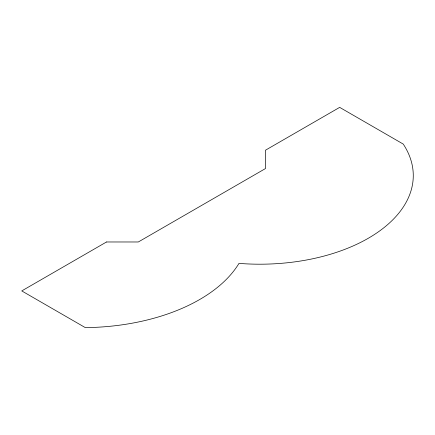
<?xml version="1.0" encoding="UTF-8"?>
<svg xmlns="http://www.w3.org/2000/svg" width="435" height="435" viewBox="0 0 435 435"><rect width="100%" height="100%" fill="white"/><g stroke="black" fill="none" stroke-linecap="round" stroke-linejoin="round"><path stroke-width="0.65" d="M106.526 241.974L21.75 290.917L85.336 327.631A166.23 95.972 0 0 0 238.994 263.387A153.495 88.62 0 0 0 403.25 144.083L339.67 107.369L265.486 150.2L265.486 168.552L138.319 241.974L106.526 241.974"/></g></svg>
